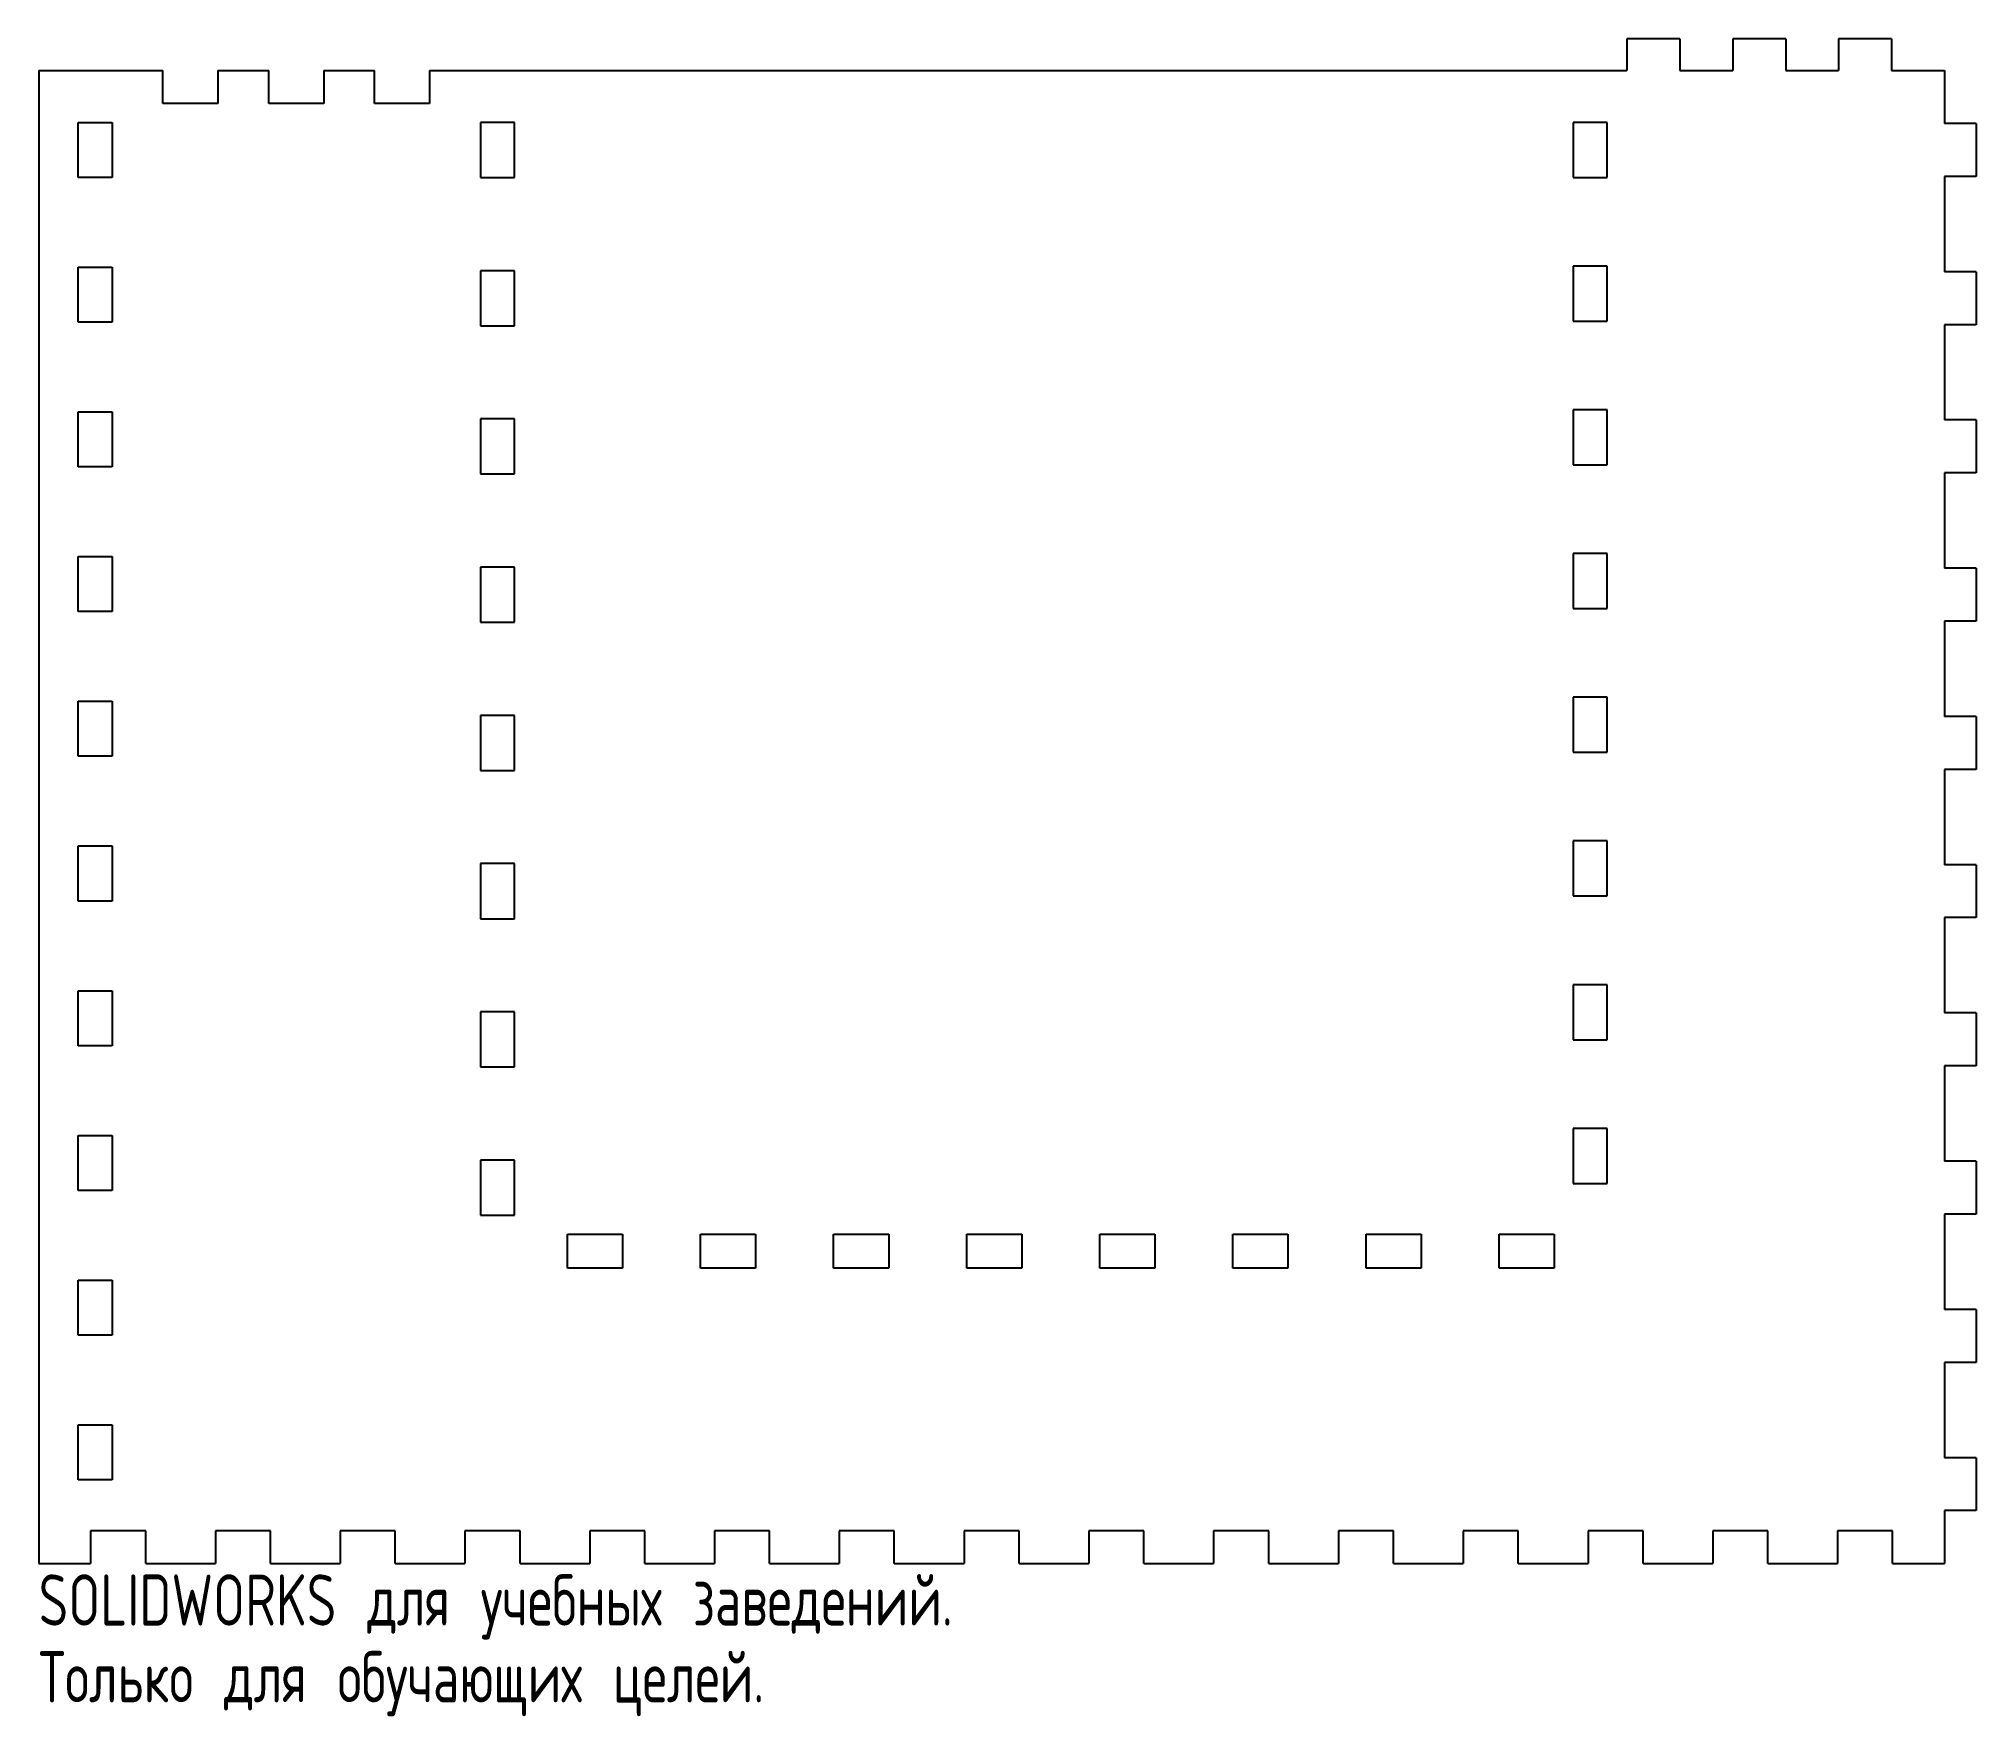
# Model space of a CAD drawing. Extents: x -183 to 0, y -99 to 59.
import ezdxf

# ---------------------------------------------------------------- set-up
doc = ezdxf.new("R2010")
doc.units = 0
doc.layers.get('0').update_dxf_attribs({"linetype": 'CONTINUOUS'})
doc.styles.add('SLDTEXTSTYLE0', font='TXT', dxfattribs={"width": 0.7, "bigfont": 'bigfont'})

msp = doc.modelspace()

# ---------------------------------------------------------------- linework, layer by layer
at = {"color": 7, "linetype": 'CONTINUOUS'}
for p, q in [((-28, 59.24), (-33, 59.24)), ((-33, 59.24), (-33, 56.24)), ((-28, 59.24), (-28, 56.24)), ((-18, 59.24), (-23, 59.24)), ((-23, 59.24), (-23, 56.24)), ((-18, 59.24), (-18, 56.24)), ((-8, 59.24), (-13, 59.24)), ((-13, 59.24), (-13, 56.24)), ((-8, 59.24), (-8, 56.24)), ((-183, 56.24), (-171.28, 56.24)), ((-183, 56.24), (-183, -84.76)), ((-171.28, 53.14), (-171.28, 56.24)), ((-166.08, 56.24), (-161.28, 56.24)), ((-166.08, 56.24), (-166.08, 53.14)), ((-161.28, 53.14), (-161.28, 56.24)), ((-156.08, 56.24), (-151.28, 56.24)), ((-156.08, 56.24), (-156.08, 53.14)), ((-151.28, 53.14), (-151.28, 56.24)), ((-146.08, 56.24), (-33, 56.24)), ((-146.08, 56.24), (-146.08, 53.14)), ((-28, 56.24), (-23, 56.24)), ((-18, 56.24), (-13, 56.24)), ((-8, 56.24), (-3, 56.24)), ((-3, 56.24), (-3, 51.24)), ((-166.08, 53.14), (-171.28, 53.14)), ((-156.08, 53.14), (-161.28, 53.14)), ((-146.08, 53.14), (-151.28, 53.14)), ((-179.28, 46.14), (-179.28, 51.34)), ((-179.28, 51.34), (-176.08, 51.34)), ((-176.08, 51.34), (-176.08, 46.14)), ((-138.08, 51.34), (-141.28, 51.34)), ((-141.28, 51.34), (-141.28, 46.14)), ((-138.08, 46.14), (-138.08, 51.34)), ((-38.06, 51.34), (-38.06, 46.14)), ((-34.86, 51.34), (-38.06, 51.34)), ((-34.86, 46.14), (-34.86, 51.34)), ((0, 51.24), (-3, 51.24)), ((0, 51.24), (0, 46.24)), ((-176.08, 46.14), (-179.28, 46.14)), ((-141.28, 46.14), (-138.08, 46.14)), ((-38.06, 46.14), (-34.86, 46.14)), ((-3, 46.24), (-3, 37.24)), ((0, 46.24), (-3, 46.24)), ((-179.28, 32.48), (-179.28, 37.68)), ((-179.28, 37.68), (-176.08, 37.68)), ((-176.08, 37.68), (-176.08, 32.48)), ((-138.08, 37.34), (-141.28, 37.34)), ((-141.28, 37.34), (-141.28, 32.14)), ((-138.08, 32.14), (-138.08, 37.34)), ((-38.06, 37.77), (-38.06, 32.57)), ((-34.86, 37.77), (-38.06, 37.77)), ((-34.86, 32.57), (-34.86, 37.77)), ((0, 37.24), (-3, 37.24)), ((0, 37.24), (0, 32.24)), ((-176.08, 32.48), (-179.28, 32.48)), ((-141.28, 32.14), (-138.08, 32.14)), ((-38.06, 32.57), (-34.86, 32.57)), ((-3, 32.24), (-3, 23.24)), ((0, 32.24), (-3, 32.24)), ((-179.28, 18.81), (-179.28, 24.01)), ((-179.28, 24.01), (-176.08, 24.01)), ((-176.08, 24.01), (-176.08, 18.81)), ((-38.06, 24.2), (-38.06, 19)), ((-34.86, 24.2), (-38.06, 24.2)), ((-34.86, 19), (-34.86, 24.2)), ((-138.08, 23.34), (-141.28, 23.34)), ((-141.28, 23.34), (-141.28, 18.14)), ((-138.08, 18.14), (-138.08, 23.34)), ((0, 23.24), (-3, 23.24)), ((0, 23.24), (0, 18.24)), ((-176.08, 18.81), (-179.28, 18.81)), ((-38.06, 19), (-34.86, 19)), ((-141.28, 18.14), (-138.08, 18.14)), ((-3, 18.24), (-3, 9.24)), ((0, 18.24), (-3, 18.24)), ((-179.28, 5.14), (-179.28, 10.34)), ((-179.28, 10.34), (-176.08, 10.34)), ((-176.08, 10.34), (-176.08, 5.14)), ((-138.08, 9.34), (-141.28, 9.34)), ((-141.28, 9.34), (-141.28, 4.14)), ((-138.08, 4.14), (-138.08, 9.34)), ((-38.06, 10.63), (-38.06, 5.43)), ((-34.86, 10.63), (-38.06, 10.63)), ((-34.86, 5.43), (-34.86, 10.63)), ((0, 9.24), (-3, 9.24)), ((0, 9.24), (0, 4.24)), ((-176.08, 5.14), (-179.28, 5.14)), ((-141.28, 4.14), (-138.08, 4.14)), ((-38.06, 5.43), (-34.86, 5.43)), ((-3, 4.24), (-3, -4.76)), ((0, 4.24), (-3, 4.24)), ((-179.28, -8.52), (-179.28, -3.32)), ((-179.28, -3.32), (-176.08, -3.32)), ((-176.08, -3.32), (-176.08, -8.52)), ((-38.06, -2.94), (-38.06, -8.14)), ((-34.86, -2.94), (-38.06, -2.94)), ((-34.86, -8.14), (-34.86, -2.94)), ((-138.08, -4.66), (-141.28, -4.66)), ((-141.28, -4.66), (-141.28, -9.86)), ((-138.08, -9.86), (-138.08, -4.66)), ((0, -4.76), (-3, -4.76)), ((0, -4.76), (0, -9.76)), ((-176.08, -8.52), (-179.28, -8.52)), ((-38.06, -8.14), (-34.86, -8.14)), ((-141.28, -9.86), (-138.08, -9.86)), ((-3, -9.76), (-3, -18.76)), ((0, -9.76), (-3, -9.76)), ((-179.28, -22.19), (-179.28, -16.99)), ((-179.28, -16.99), (-176.08, -16.99)), ((-176.08, -16.99), (-176.08, -22.19)), ((-38.06, -16.51), (-38.06, -21.71)), ((-34.86, -16.51), (-38.06, -16.51)), ((-34.86, -21.71), (-34.86, -16.51)), ((-138.08, -18.66), (-141.28, -18.66)), ((-141.28, -18.66), (-141.28, -23.86)), ((-138.08, -23.86), (-138.08, -18.66)), ((0, -18.76), (-3, -18.76)), ((0, -18.76), (0, -23.76)), ((-38.06, -21.71), (-34.86, -21.71)), ((-176.08, -22.19), (-179.28, -22.19)), ((-3, -23.76), (-3, -32.76)), ((0, -23.76), (-3, -23.76)), ((-141.28, -23.86), (-138.08, -23.86)), ((-179.28, -35.86), (-179.28, -30.66)), ((-179.28, -30.66), (-176.08, -30.66)), ((-176.08, -30.66), (-176.08, -35.86)), ((-38.06, -30.09), (-38.06, -35.29)), ((-34.86, -30.09), (-38.06, -30.09)), ((-34.86, -35.29), (-34.86, -30.09)), ((-138.08, -32.66), (-141.28, -32.66)), ((-141.28, -32.66), (-141.28, -37.86)), ((-138.08, -37.86), (-138.08, -32.66)), ((0, -32.76), (-3, -32.76)), ((0, -32.76), (0, -37.76)), ((-176.08, -35.86), (-179.28, -35.86)), ((-38.06, -35.29), (-34.86, -35.29)), ((-141.28, -37.86), (-138.08, -37.86)), ((-3, -37.76), (-3, -46.76)), ((0, -37.76), (-3, -37.76)), ((-38.06, -43.66), (-38.06, -48.86)), ((-34.86, -43.66), (-38.06, -43.66)), ((-34.86, -48.86), (-34.86, -43.66)), ((-179.28, -49.52), (-179.28, -44.32)), ((-179.28, -44.32), (-176.08, -44.32)), ((-176.08, -44.32), (-176.08, -49.52)), ((-138.08, -46.66), (-141.28, -46.66)), ((-141.28, -46.66), (-141.28, -51.86)), ((-138.08, -51.86), (-138.08, -46.66)), ((0, -46.76), (-3, -46.76)), ((0, -46.76), (0, -51.76)), ((-38.06, -48.86), (-34.86, -48.86)), ((-176.08, -49.52), (-179.28, -49.52)), ((-141.28, -51.86), (-138.08, -51.86)), ((-3, -51.76), (-3, -60.76)), ((0, -51.76), (-3, -51.76)), ((-133.06, -56.86), (-133.06, -53.66)), ((-133.06, -53.66), (-127.86, -53.66)), ((-127.86, -53.66), (-127.86, -56.86)), ((-120.49, -56.86), (-120.49, -53.66)), ((-120.49, -53.66), (-115.29, -53.66)), ((-115.29, -53.66), (-115.29, -56.86)), ((-107.92, -56.86), (-107.92, -53.66)), ((-107.92, -53.66), (-102.72, -53.66)), ((-102.72, -53.66), (-102.72, -56.86)), ((-95.35, -56.86), (-95.35, -53.66)), ((-95.35, -53.66), (-90.15, -53.66)), ((-90.15, -53.66), (-90.15, -56.86)), ((-82.78, -56.86), (-82.78, -53.66)), ((-82.78, -53.66), (-77.58, -53.66)), ((-77.58, -53.66), (-77.58, -56.86)), ((-70.21, -56.86), (-70.21, -53.66)), ((-70.21, -53.66), (-65.01, -53.66)), ((-65.01, -53.66), (-65.01, -56.86)), ((-57.63, -56.86), (-57.63, -53.66)), ((-57.63, -53.66), (-52.43, -53.66)), ((-52.43, -53.66), (-52.43, -56.86)), ((-45.06, -56.86), (-45.06, -53.66)), ((-45.06, -53.66), (-39.86, -53.66)), ((-39.86, -53.66), (-39.86, -56.86)), ((-179.28, -63.19), (-179.28, -57.99)), ((-179.28, -57.99), (-176.08, -57.99)), ((-176.08, -57.99), (-176.08, -63.19)), ((-127.86, -56.86), (-133.06, -56.86)), ((-115.29, -56.86), (-120.49, -56.86)), ((-102.72, -56.86), (-107.92, -56.86)), ((-90.15, -56.86), (-95.35, -56.86)), ((-77.58, -56.86), (-82.78, -56.86)), ((-65.01, -56.86), (-70.21, -56.86)), ((-52.43, -56.86), (-57.63, -56.86)), ((-39.86, -56.86), (-45.06, -56.86)), ((0, -60.76), (-3, -60.76)), ((0, -60.76), (0, -65.76)), ((-176.08, -63.19), (-179.28, -63.19)), ((-3, -65.76), (-3, -74.76)), ((0, -65.76), (-3, -65.76)), ((-179.28, -76.86), (-179.28, -71.66)), ((-179.28, -71.66), (-176.08, -71.66)), ((-176.08, -71.66), (-176.08, -76.86)), ((0, -74.76), (-3, -74.76)), ((0, -74.76), (0, -79.76)), ((-176.08, -76.86), (-179.28, -76.86)), ((-3, -79.76), (-3, -84.76)), ((0, -79.76), (-3, -79.76)), ((-178.1, -81.66), (-178.1, -84.76)), ((-172.9, -81.66), (-178.1, -81.66)), ((-172.9, -84.76), (-172.9, -81.66)), ((-166.31, -81.66), (-166.31, -84.76)), ((-161.11, -81.66), (-166.31, -81.66)), ((-161.11, -84.76), (-161.11, -81.66)), ((-154.53, -81.66), (-154.53, -84.76)), ((-149.33, -81.66), (-154.53, -81.66)), ((-149.33, -84.76), (-149.33, -81.66)), ((-142.74, -81.66), (-142.74, -84.76)), ((-137.54, -81.66), (-142.74, -81.66)), ((-137.54, -84.76), (-137.54, -81.66)), ((-130.96, -81.66), (-130.96, -84.76)), ((-125.76, -81.66), (-130.96, -81.66)), ((-125.76, -84.76), (-125.76, -81.66)), ((-119.17, -81.66), (-119.17, -84.76)), ((-113.97, -81.66), (-119.17, -81.66)), ((-113.97, -84.76), (-113.97, -81.66)), ((-107.39, -81.66), (-107.39, -84.76)), ((-102.19, -81.66), (-107.39, -81.66)), ((-102.19, -84.76), (-102.19, -81.66)), ((-95.6, -81.66), (-95.6, -84.76)), ((-90.4, -81.66), (-95.6, -81.66)), ((-90.4, -84.76), (-90.4, -81.66)), ((-83.81, -81.66), (-83.81, -84.76)), ((-78.61, -81.66), (-83.81, -81.66)), ((-78.61, -84.76), (-78.61, -81.66)), ((-72.03, -81.66), (-72.03, -84.76)), ((-66.83, -81.66), (-72.03, -81.66)), ((-66.83, -84.76), (-66.83, -81.66)), ((-60.24, -81.66), (-60.24, -84.76)), ((-55.04, -81.66), (-60.24, -81.66)), ((-55.04, -84.76), (-55.04, -81.66)), ((-48.46, -81.66), (-48.46, -84.76)), ((-43.26, -81.66), (-48.46, -81.66)), ((-43.26, -84.76), (-43.26, -81.66)), ((-36.67, -81.66), (-36.67, -84.76)), ((-31.47, -81.66), (-36.67, -81.66)), ((-31.47, -84.76), (-31.47, -81.66)), ((-24.89, -81.66), (-24.89, -84.76)), ((-19.69, -81.66), (-24.89, -81.66)), ((-19.69, -84.76), (-19.69, -81.66)), ((-13.1, -81.66), (-13.1, -84.76)), ((-7.9, -81.66), (-13.1, -81.66)), ((-7.9, -84.76), (-7.9, -81.66)), ((-183, -84.76), (-178.1, -84.76)), ((-172.9, -84.76), (-166.31, -84.76)), ((-161.11, -84.76), (-154.53, -84.76)), ((-149.33, -84.76), (-142.74, -84.76)), ((-137.54, -84.76), (-130.96, -84.76)), ((-125.76, -84.76), (-119.17, -84.76)), ((-113.97, -84.76), (-107.39, -84.76)), ((-102.19, -84.76), (-95.6, -84.76)), ((-90.4, -84.76), (-83.81, -84.76)), ((-78.61, -84.76), (-72.03, -84.76)), ((-66.83, -84.76), (-60.24, -84.76)), ((-55.04, -84.76), (-48.46, -84.76)), ((-43.26, -84.76), (-36.67, -84.76)), ((-31.47, -84.76), (-24.89, -84.76)), ((-19.69, -84.76), (-13.1, -84.76)), ((-7.9, -84.76), (-3, -84.76))]:
    msp.add_line(p, q, dxfattribs=at)

# ---------------------------------------------------------------- texts
at = {"color": 7, "linetype": 'CONTINUOUS', "char_height": 4.8336, "attachment_point": 1, "style": 'SLDTEXTSTYLE0'}
for s, insert in [('SOLIDWORKS для учебных заведений.', (-183, -85.78)), ('Только для обучающих целей.', (-183, -93.03))]:
    msp.add_mtext(s, dxfattribs=dict(at, insert=insert))

doc.saveas('drawing.dxf')
